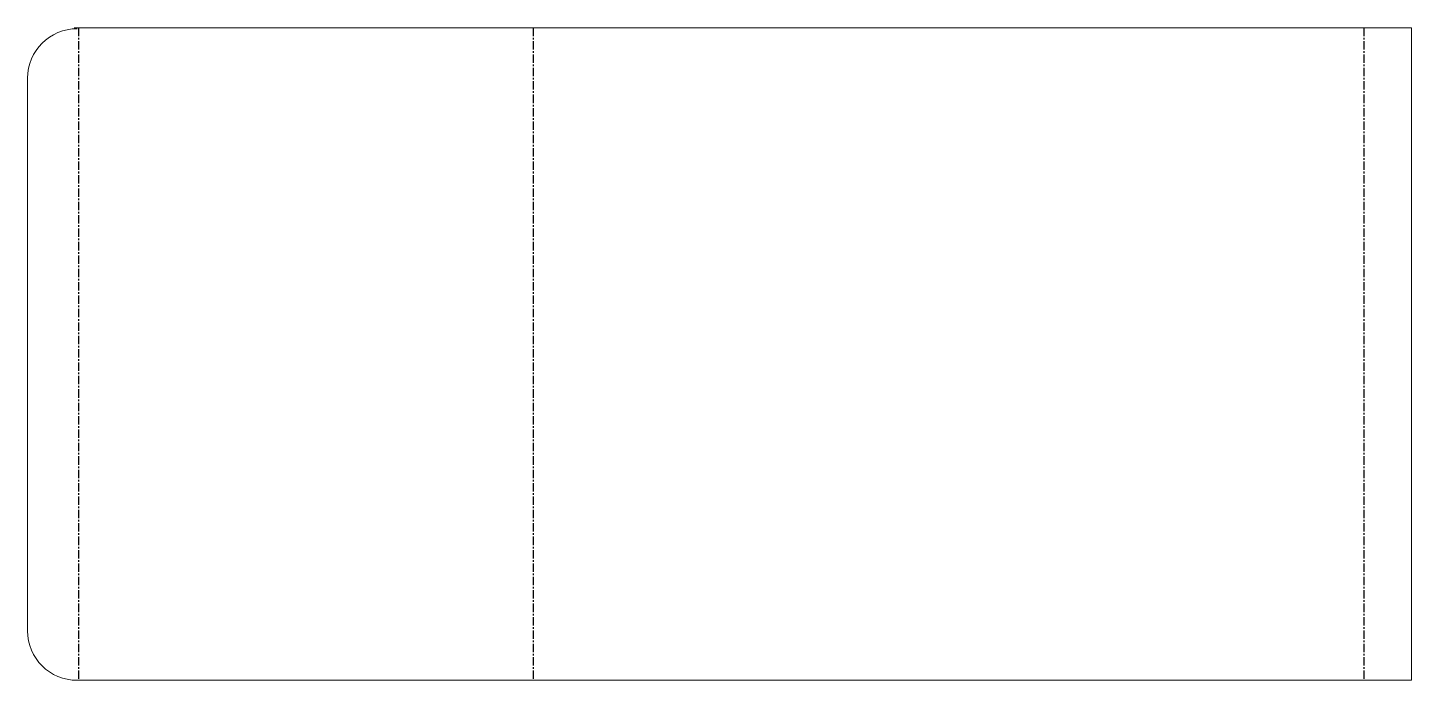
# Model space of a CAD drawing. Header units: millimetres. Extents: x -1397 to 702, y 0 to 990.
import ezdxf

# ---------------------------------------------------------------- set-up
doc = ezdxf.new("R2010")
doc.units = ezdxf.units.MM
doc.linetypes.add('CENTERX2', pattern=[20.32, 12.7, -2.54, 2.54, -2.54])

msp = doc.modelspace()

# ---------------------------------------------------------------- linework, layer by layer
at = {"color": 7, "linetype": 'Continuous', "lineweight": 15}
for p, q in [((-1321.9, 988.5), (-1326.3, 990.1)), ((702.3, 990.1), (-1326.3, 990.1)), ((702.3, 990.1), (702.3, 0)), ((-1396.9, 913.5), (-1396.9, 75)), ((702.3, 0), (-1321.9, 0))]:
    msp.add_line(p, q, dxfattribs=at)
at = {"color": 7, "linetype": 'CENTERX2'}
for p, q in [((-1319.6, 990.1), (-1319.6, 0)), ((-630.1, 990.1), (-630.1, 0)), ((630.1, 990.1), (630.1, 0))]:
    msp.add_line(p, q, dxfattribs=at)
at = {"color": 7, "linetype": 'Continuous', "lineweight": 15}
for centre, start, end in [((-1321.9, 913.5), 90, 180), ((-1321.9, 75), 180, 270)]:
    msp.add_arc(centre, 75, start, end, dxfattribs=at)

doc.saveas('drawing.dxf')
